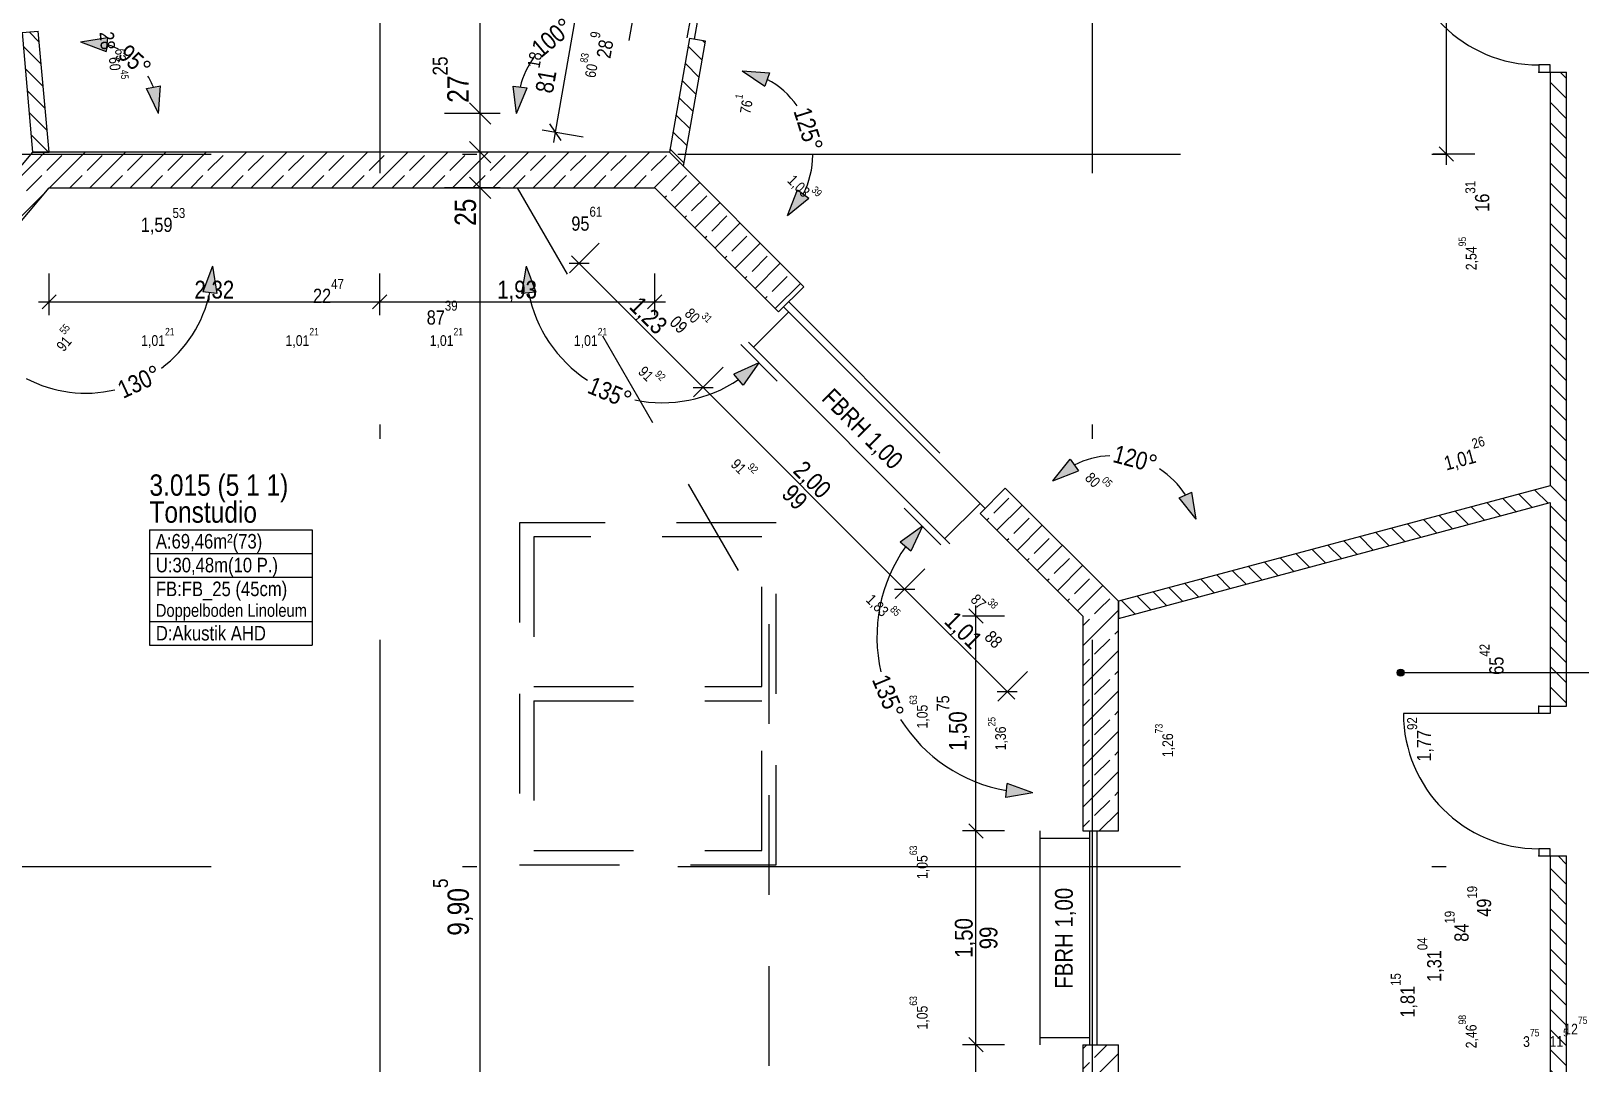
# Model space of a CAD drawing. Extents: x 0.1 to 69.2, y -3.1 to 71.7.
# Drawn here: x 42.36 to 53.24, y 42.64 to 49.89 of the extents above; entities that cross this region are included whole.
import ezdxf

# ---------------------------------------------------------------- set-up
doc = ezdxf.new("R2010")
doc.units = 0
doc.header["$MEASUREMENT"] = 0
for name, pattern in [('Strichlinie oben', [0.0012, 0.0007, -0.0005]), ('Strichlinie_ kurz', [0.0023, 0.0015, -0.0008]), ('Strichpunktlinie', [0.006703, 0.003528, -0.001764, 0, -0.001411])]:
    doc.linetypes.add(name, pattern=pattern)
for name, color, linetype in [('A11 Achsen.A', 7, 'Continuous'), ('A27 Unterzug.TK', 7, 'Continuous'), ('A33 Beton Ansicht.TK', 7, 'Continuous'), ('A33 Beton Schnitt.TK', 7, 'Continuous'), ('A33 Beton uns oben.TK', 7, 'Continuous'), ('A35 Mauer Schnitt.TK', 7, 'Continuous'), ('A48 Fenster.TU', 7, 'Continuous'), ('A71 Bem100.TX', 7, 'Continuous'), ('A74 Raumstempel.TX', 7, 'Continuous')]:
    doc.layers.add(name, color=color, linetype=linetype)
doc.styles.add('ERSTELLTER_STIL_1', font='ARIALN.TTF')
pattern_1 = [(135, (-18.97232, -5.88776), (0.07071068, 0.07071068), [])]
pattern_2 = [(45, (-18.97232, -5.88776), (-0.14142136, 0.14142136), []), (45, (-19.04303, -5.81705), (-0.14142136, 0.14142136), [0.15, -0.05])]

msp = doc.modelspace()

# ---------------------------------------------------------------- hatches: boundary and pattern name
at = {"layer": 'A33 Beton Schnitt.TK', "linetype": 'Continuous', "ltscale": 1000}
h = msp.add_hatch(dxfattribs=at)
h.set_pattern_fill('BETON__STAHLBETON_0003', color=256, scale=100, style=0, pattern_type=2)
h.set_pattern_definition(pattern_2)
h.paths.add_polyline_path([(40.044, 45.875), (42.492, 48.792), (42.375, 49.042), (39.794, 45.966)], flags=0)
h = msp.add_hatch(dxfattribs=at)
h.set_pattern_fill('BETON__STAHLBETON_0003', color=256, scale=100, style=0, pattern_type=2)
h.set_pattern_definition(pattern_2)
h.paths.add_polyline_path([(42.492, 48.792), (46.742, 48.792), (46.845, 49.042), (42.375, 49.042)], flags=0)
h = msp.add_hatch(dxfattribs=at)
h.set_pattern_fill('BETON__STAHLBETON_0003', color=256, scale=100, style=0, pattern_type=2)
h.set_pattern_definition(pattern_2)
h.paths.add_polyline_path([(47.612, 47.922), (47.789, 48.098), (46.845, 49.042), (46.742, 48.792)], flags=0)
h = msp.add_hatch(dxfattribs=at)
h.set_pattern_fill('BETON__STAHLBETON_0003', color=256, scale=100, style=0, pattern_type=2)
h.set_pattern_definition(pattern_2)
h.paths.add_polyline_path([(49.747, 45.787), (49.997, 45.891), (49.203, 46.684), (49.026, 46.507)], flags=0)
h = msp.add_hatch(dxfattribs=at)
h.set_pattern_fill('BETON__STAHLBETON_0003', color=256, scale=100, style=0, pattern_type=2)
h.set_pattern_definition(pattern_2)
h.paths.add_polyline_path([(49.747, 44.279), (49.997, 44.279), (49.997, 45.891), (49.747, 45.787)], flags=0)
h = msp.add_hatch(dxfattribs=at)
h.set_pattern_fill('BETON__STAHLBETON_0003', color=256, scale=100, style=0, pattern_type=2)
h.set_pattern_definition(pattern_2)
h.paths.add_polyline_path([(49.747, 41.272), (49.997, 41.168), (49.997, 42.779), (49.747, 42.779)], flags=0)
at = {"layer": 'A35 Mauer Schnitt.TK', "linetype": 'Continuous', "ltscale": 1000}
h = msp.add_hatch(dxfattribs=at)
h.set_pattern_fill('MW_HLZ_0003', color=256, scale=100, style=0, pattern_type=2)
h.set_pattern_definition(pattern_1)
h.paths.add_polyline_path([(42.416, 49.892), (42.302, 49.882), (42.375, 49.042), (42.491, 49.042)], flags=0)
h = msp.add_hatch(dxfattribs=at)
h.set_pattern_fill('MW_HLZ_0003', color=256, scale=100, style=0, pattern_type=2)
h.set_pattern_definition(pattern_1)
h.paths.add_polyline_path([(47.099, 49.822), (46.986, 49.841), (46.845, 49.042), (46.944, 48.943)], flags=0)
h = msp.add_hatch(dxfattribs=at)
h.set_pattern_fill('MW_HLZ_0003', color=256, scale=100, style=0, pattern_type=2)
h.set_pattern_definition(pattern_1)
h.paths.add_polyline_path([(53.027, 45.154), (53.142, 45.154), (53.142, 49.604), (53.027, 49.604)], flags=0)
h = msp.add_hatch(dxfattribs=at)
h.set_pattern_fill('MW_HLZ_0003', color=256, scale=100, style=0, pattern_type=2)
h.set_pattern_definition(pattern_1)
h.paths.add_polyline_path([(49.997, 45.771), (53.027, 46.583), (53.027, 46.702), (49.997, 45.891)], flags=0)
h = msp.add_hatch(dxfattribs=at)
h.set_pattern_fill('MW_HLZ_0003', color=256, scale=100, style=0, pattern_type=2)
h.set_pattern_definition(pattern_1)
h.paths.add_polyline_path([(53.027, 39.654), (53.142, 39.654), (53.142, 44.104), (53.027, 44.104)], flags=0)
at = {"layer": 'A71 Bem100.TX', "linetype": 'Continuous'}
for points in [[(42.711, 49.817), (42.892, 49.748), (42.902, 49.848)], [(47.355, 49.614), (47.515, 49.506), (47.547, 49.6)], [(43.259, 49.314), (43.274, 49.507), (43.176, 49.489)], [(45.772, 49.314), (45.847, 49.493), (45.748, 49.506)], [(47.675, 48.597), (47.825, 48.719), (47.744, 48.778)], [(43.639, 48.242), (43.57, 48.062), (43.669, 48.051)], [(45.839, 48.242), (45.807, 48.051), (45.907, 48.061)], [(47.474, 47.565), (47.298, 47.485), (47.362, 47.407)], [(49.536, 46.736), (49.716, 46.806), (49.657, 46.887)], [(50.543, 46.467), (50.513, 46.657), (50.422, 46.617)], [(48.622, 46.417), (48.464, 46.306), (48.54, 46.242)], [(49.397, 44.547), (49.215, 44.612), (49.206, 44.513)]]:
    msp.add_hatch(color=256, dxfattribs=at).paths.add_polyline_path(points, flags=0)
at = {"layer": 'A74 Raumstempel.TX', "linetype": 'Continuous'}
msp.add_hatch(color=256, dxfattribs=at).paths.add_polyline_path([(52.003, 45.39), (52.001, 45.4), (51.996, 45.408), (51.988, 45.413), (51.978, 45.415), (51.968, 45.413), (51.96, 45.408), (51.955, 45.4), (51.953, 45.39), (51.955, 45.381), (51.96, 45.373), (51.968, 45.367), (51.978, 45.365), (51.988, 45.367), (51.996, 45.373), (52.001, 45.381)], flags=0)

# ---------------------------------------------------------------- linework, layer by layer
at = {"layer": 'A11 Achsen.A', "linetype": 'Strichpunktlinie', "ltscale": 1000}
for p, q in [((44.812, 66.029), (44.812, -2.341)), ((49.812, 66.029), (49.812, -2.341)), ((19.692, 49.029), (61.182, 49.029)), ((19.692, 44.029), (61.182, 44.029))]:
    msp.add_line(p, q, dxfattribs=at)
at = {"layer": 'A27 Unterzug.TK', "linetype": 'Continuous', "ltscale": 1000}
for p, q in [((53.027, 49.604), (53.142, 49.604)), ((53.027, 45.154), (53.142, 45.154)), ((53.027, 44.104), (53.142, 44.104))]:
    msp.add_line(p, q, dxfattribs=at)
at = {"layer": 'A33 Beton Ansicht.TK', "linetype": 'Strichlinie oben', "ltscale": 1000}
for p, q in [((45.794, 46.442), (45.794, 44.042)), ((47.594, 46.442), (45.794, 46.442)), ((47.594, 44.042), (47.594, 46.442)), ((47.494, 46.342), (45.894, 46.342)), ((45.894, 46.342), (45.894, 45.292)), ((47.494, 45.292), (47.494, 46.342)), ((45.894, 45.292), (47.494, 45.292)), ((45.894, 45.192), (47.494, 45.192)), ((45.894, 45.192), (45.894, 44.142)), ((47.494, 44.142), (47.494, 45.192)), ((45.894, 44.142), (47.494, 44.142)), ((45.794, 44.042), (47.594, 44.042))]:
    msp.add_line(p, q, dxfattribs=at)
at = {"layer": 'A33 Beton Schnitt.TK', "linetype": 'Continuous', "ltscale": 1000}
for p, q in [((47.612, 47.922), (47.789, 48.098)), ((49.026, 46.507), (49.203, 46.684)), ((49.747, 44.279), (49.997, 44.279)), ((49.747, 42.779), (49.997, 42.779))]:
    msp.add_line(p, q, dxfattribs=at)
at = {"layer": 'A33 Beton Schnitt.TK', "linetype": 'Continuous', "ltscale": 1000, "flags": 128}
for points in [[(42.375, 49.042), (39.794, 45.966)], [(46.845, 49.042), (42.375, 49.042)], [(47.789, 48.098), (46.845, 49.042)], [(40.044, 45.875), (42.492, 48.792)], [(42.492, 48.792), (46.742, 48.792)], [(46.742, 48.792), (47.612, 47.922)], [(49.997, 45.891), (49.203, 46.684)], [(49.026, 46.507), (49.747, 45.787)], [(49.997, 44.279), (49.997, 45.891)], [(49.747, 45.787), (49.747, 44.279)], [(49.747, 42.779), (49.747, 41.272)], [(49.997, 41.168), (49.997, 42.779)]]:
    msp.add_lwpolyline(points, dxfattribs=at)
at = {"layer": 'A33 Beton uns oben.TK', "linetype": 'Strichlinie oben', "ltscale": 1000}
for p, q in [((45.777, 48.792), (47.544, 45.731)), ((47.544, 45.731), (47.544, 41.339))]:
    msp.add_line(p, q, dxfattribs=at)
at = {"layer": 'A35 Mauer Schnitt.TK', "linetype": 'Continuous', "ltscale": 1000}
for p, q in [((42.302, 49.882), (42.416, 49.892)), ((47.099, 49.822), (46.986, 49.841)), ((53.027, 49.654), (52.947, 49.654)), ((52.947, 49.654), (52.947, 49.604)), ((53.027, 49.604), (53.027, 49.654)), ((52.947, 49.604), (53.027, 49.604)), ((52.947, 45.104), (52.947, 45.154)), ((52.947, 45.154), (53.027, 45.154)), ((53.027, 45.154), (53.027, 45.104)), ((52.947, 45.104), (51.997, 45.104)), ((53.027, 45.104), (52.947, 45.104)), ((53.027, 44.154), (52.947, 44.154)), ((52.947, 44.154), (52.947, 44.104)), ((52.947, 44.104), (53.027, 44.104)), ((53.027, 44.104), (53.027, 44.154))]:
    msp.add_line(p, q, dxfattribs=at)
at = {"layer": 'A35 Mauer Schnitt.TK', "linetype": 'Continuous', "ltscale": 1000, "flags": 128}
for points in [[(42.302, 49.882), (42.375, 49.042)], [(42.491, 49.042), (42.416, 49.892)], [(46.986, 49.841), (46.845, 49.042)], [(46.944, 48.943), (47.099, 49.822)], [(53.027, 49.604), (53.027, 46.702)], [(53.142, 45.154), (53.142, 49.604)], [(42.375, 49.042), (42.491, 49.042)], [(46.845, 49.042), (46.944, 48.943)], [(53.027, 46.702), (49.997, 45.891)], [(49.997, 45.771), (53.027, 46.583)], [(53.027, 46.583), (53.027, 45.154)], [(49.997, 45.891), (49.997, 45.771)], [(53.027, 44.104), (53.027, 40.751)], [(53.142, 39.654), (53.142, 44.104)]]:
    msp.add_lwpolyline(points, dxfattribs=at)
at = {"layer": 'A35 Mauer Schnitt.TK', "linetype": 'Continuous', "ltscale": 1000}
for centre in [(52.947, 50.604), (52.947, 45.104)]:
    msp.add_arc(centre, 0.95, 180, 270, dxfattribs=at)
for p in [(52.947, 49.604), (53.027, 49.604), (53.027, 49.604), (52.947, 45.154), (53.027, 45.154), (53.027, 45.154), (52.947, 44.104), (53.027, 44.104), (53.027, 44.104)]:
    msp.add_point(p, dxfattribs=at)
at = {"layer": 'A48 Fenster.TU', "linetype": 'Continuous', "ltscale": 1000}
for p, q in [((46.971, 49.844), (47.232, 51.321)), ((47.435, 47.674), (47.683, 47.922)), ((47.647, 47.957), (49.062, 46.543)), ((47.4, 47.709), (48.814, 46.295)), ((48.779, 46.331), (49.026, 46.578)), ((49.447, 42.779), (49.447, 44.279)), ((49.797, 42.779), (49.797, 44.279)), ((49.447, 44.229), (49.797, 44.229)), ((49.447, 42.829), (49.797, 42.829))]:
    msp.add_line(p, q, dxfattribs=at)
at = {"layer": 'A48 Fenster.TU', "linetype": 'Strichlinie_ kurz', "ltscale": 1000}
for p, q in [((47.021, 49.835), (47.281, 51.313)), ((47.683, 47.992), (49.097, 46.578)), ((49.847, 42.779), (49.847, 44.279))]:
    msp.add_line(p, q, dxfattribs=at)
at = {"layer": 'A71 Bem100.TX', "linetype": 'Continuous', "ltscale": 1000}
for p, q in [((52.299, 49.029), (52.299, 52.402)), ((45.517, 49.314), (45.517, 51.987)), ((46.562, 49.825), (46.625, 50.182)), ((46.185, 49.983), (46.044, 49.183)), ((42.711, 49.817), (42.902, 49.848)), ((42.902, 49.848), (42.892, 49.748)), ((42.711, 49.817), (42.892, 49.748)), ((47.355, 49.614), (47.547, 49.6)), ((47.355, 49.614), (47.515, 49.506)), ((43.176, 49.489), (43.274, 49.507)), ((43.259, 49.314), (43.274, 49.507)), ((45.772, 49.314), (45.748, 49.506)), ((45.748, 49.506), (45.847, 49.493)), ((47.547, 49.6), (47.515, 49.506)), ((43.259, 49.314), (43.176, 49.489)), ((45.772, 49.314), (45.847, 49.493)), ((45.657, 49.314), (45.267, 49.314)), ((45.442, 49.389), (45.592, 49.239)), ((45.517, 49.042), (45.517, 49.314)), ((45.952, 49.2), (46.241, 49.149)), ((46.003, 49.241), (46.084, 49.125)), ((46.044, 49.183), (46.031, 49.109)), ((45.442, 49.117), (45.592, 48.967)), ((52.249, 49.079), (52.349, 48.979)), ((45.657, 49.042), (45.267, 49.042)), ((45.517, 48.792), (45.517, 49.042)), ((52.499, 49.029), (52.205, 49.029)), ((52.299, 48.954), (52.299, 49.029)), ((45.442, 48.867), (45.592, 48.717)), ((45.657, 48.792), (45.267, 48.792)), ((45.517, 38.887), (45.517, 48.792)), ((47.675, 48.597), (47.744, 48.778)), ((47.744, 48.778), (47.825, 48.719)), ((47.675, 48.597), (47.825, 48.719)), ((46.353, 48.403), (46.145, 48.195)), ((46.211, 48.262), (46.158, 48.315)), ((43.639, 48.242), (43.57, 48.062)), ((43.639, 48.242), (43.669, 48.051)), ((45.839, 48.242), (45.807, 48.051)), ((45.839, 48.242), (45.907, 48.061)), ((46.282, 48.262), (46.141, 48.262)), ((47.082, 47.391), (46.211, 48.262)), ((42.492, 47.898), (42.492, 48.192)), ((44.812, 47.898), (44.812, 48.192)), ((46.742, 47.898), (46.742, 48.192)), ((42.417, 47.992), (42.492, 47.992)), ((42.542, 48.042), (42.442, 47.942)), ((42.492, 47.992), (44.812, 47.992)), ((43.669, 48.051), (43.57, 48.062)), ((44.862, 48.042), (44.762, 47.942)), ((44.812, 47.992), (46.742, 47.992)), ((45.907, 48.061), (45.807, 48.051)), ((46.692, 47.942), (46.792, 48.042)), ((46.742, 47.992), (46.817, 47.992)), ((47.602, 47.436), (47.346, 47.693)), ((47.474, 47.565), (47.298, 47.485)), ((47.474, 47.565), (47.362, 47.407)), ((47.223, 47.533), (47.015, 47.325)), ((47.362, 47.407), (47.298, 47.485)), ((47.011, 47.391), (47.152, 47.391)), ((48.496, 45.977), (47.082, 47.391)), ((49.536, 46.736), (49.657, 46.887)), ((49.536, 46.736), (49.716, 46.806)), ((49.657, 46.887), (49.716, 46.806)), ((50.422, 46.617), (50.513, 46.657)), ((50.543, 46.467), (50.422, 46.617)), ((50.543, 46.467), (50.513, 46.657)), ((48.75, 46.288), (48.494, 46.545)), ((48.622, 46.417), (48.464, 46.306)), ((48.622, 46.417), (48.54, 46.242)), ((48.54, 46.242), (48.464, 46.306)), ((48.637, 46.118), (48.43, 45.911)), ((48.425, 45.977), (48.567, 45.977)), ((49.216, 45.257), (48.496, 45.977)), ((49.047, 45.737), (48.947, 45.837)), ((48.997, 45.787), (48.997, 45.862)), ((49.197, 45.787), (48.903, 45.787)), ((48.997, 44.279), (48.997, 45.787)), ((49.358, 45.398), (49.15, 45.19)), ((49.146, 45.257), (49.287, 45.257)), ((49.269, 45.204), (49.216, 45.257)), ((49.206, 44.513), (49.215, 44.612)), ((49.397, 44.547), (49.215, 44.612)), ((49.397, 44.547), (49.206, 44.513)), ((49.197, 44.279), (48.903, 44.279)), ((48.947, 44.329), (49.047, 44.229)), ((48.997, 42.779), (48.997, 44.279)), ((49.197, 42.779), (48.903, 42.779)), ((48.947, 42.829), (49.047, 42.729)), ((48.997, 41.272), (48.997, 42.779))]:
    msp.add_line(p, q, dxfattribs=at)
for centre, radius, start, end in [((42.755, 49.314), 0.504, 63.6606, 73.666), ((46.472, 49.314), 0.7, 144.9358, 164.6705), ((42.755, 49.314), 0.504, 21.334, 31.3394), ((47.25, 49.022), 0.601, 34.9705, 62.1248), ((47.25, 49.022), 0.601, 332.8752, 0.0295), ((42.748, 48.242), 0.891, 306.6777, 347.9752), ((46.797, 48.242), 0.958, 191.1782, 236.6521), ((42.748, 48.242), 0.891, 242.0248, 283.3223), ((46.797, 48.242), 0.958, 258.3479, 303.8218), ((49.962, 46.311), 0.602, 92.4304, 117.1648), ((49.962, 46.311), 0.602, 32.8352, 57.5696), ((49.397, 45.642), 1.095, 144.772, 193.0267), ((49.397, 45.642), 1.095, 211.9733, 260.228)]:
    msp.add_arc(centre, radius, start, end, dxfattribs=at)
at = {"layer": 'A74 Raumstempel.TX', "linetype": 'Continuous', "ltscale": 1000}
for p, q in [((43.196, 46.393), (44.337, 46.393)), ((43.196, 46.393), (43.196, 45.583)), ((44.337, 46.393), (44.337, 45.583)), ((43.196, 46.226), (44.337, 46.226)), ((43.196, 46.059), (44.337, 46.059)), ((43.196, 45.75), (44.337, 45.75)), ((43.196, 45.583), (44.337, 45.583)), ((52.003, 45.39), (60.93, 45.39))]:
    msp.add_line(p, q, dxfattribs=at)
msp.add_circle((51.978, 45.39), 0.025, dxfattribs=at)

# ---------------------------------------------------------------- texts
at = {"linetype": 'Continuous', "attachment_point": 7, "style": 'ERSTELLTER_STIL_1'}
for s, insert, char_height, rotation in [('{28\\A1{\\H0.7x;\\S63^  ;}}', (42.844, 49.884), 0.1, 275), ('{28\\A1{\\H0.7x;\\S9^  ;}}', (46.432, 49.695), 0.1, 80), ('{81\\A1{\\H0.7x;\\S18^  ;}}', (46.028, 49.449), 0.125, 80), ('{60\\A1{\\H0.7x;\\S83^  ;}}', (46.326, 49.56), 0.075, 80), ('{60\\A1{\\H0.7x;\\S45^  ;}}', (42.91, 49.707), 0.075, 275), ('{27\\A1{\\H0.7x;\\S25^  ;}}', (45.436, 49.389), 0.15, 90), ('{76\\A1{\\H0.7x;\\S1^  ;}}', (47.414, 49.306), 0.075, 80), ('{1,03\\A1{\\H0.7x;\\S39^  ;}}', (47.658, 48.828), 0.075, 315), ('{16\\A1{\\H0.7x;\\S31^  ;}}', (52.601, 48.624), 0.1, 90), ('{2,54\\A1{\\H0.7x;\\S95^  ;}}', (52.524, 48.214), 0.075, 90), ('{1,23\\A1{\\H0.7x;\\S09^  ;}}', (46.54, 47.935), 0.125, 315), ('{80\\A1{\\H0.7x;\\S31^  ;}}', (46.946, 47.902), 0.075, 315), ('{91\\A1{\\H0.7x;\\S55^  ;}}', (42.595, 47.637), 0.075, 50), ('{91\\A1{\\H0.7x;\\S92^  ;}}', (46.62, 47.494), 0.075, 315), ('{1,01\\A1{\\H0.7x;\\S26^  ;}}', (52.303, 46.79), 0.1, 15), ('{91\\A1{\\H0.7x;\\S92^  ;}}', (47.27, 46.844), 0.075, 315), ('{80\\A1{\\H0.7x;\\S05^  ;}}', (49.756, 46.749), 0.075, 315), ('{1,83\\A1{\\H0.7x;\\S85^  ;}}', (48.21, 45.885), 0.075, 315), ('{87\\A1{\\H0.7x;\\S38^  ;}}', (48.953, 45.895), 0.075, 315), ('{1,01\\A1{\\H0.7x;\\S88^  ;}}', (48.75, 45.726), 0.125, 315), ('{65\\A1{\\H0.7x;\\S42^  ;}}', (52.701, 45.375), 0.1, 90), ('{1,05\\A1{\\H0.7x;\\S63^  ;}}', (48.671, 44.998), 0.075, 90), ('{1,50\\A1{\\H0.7x;\\S75^  ;}}', (48.955, 44.84), 0.125, 90), ('{1,36\\A1{\\H0.7x;\\S25^  ;}}', (49.221, 44.845), 0.075, 90), ('{1,77\\A1{\\H0.7x;\\S92^  ;}}', (52.21, 44.765), 0.1, 90), ('{1,26\\A1{\\H0.7x;\\S73^  ;}}', (50.394, 44.797), 0.075, 90), ('{1,05\\A1{\\H0.7x;\\S63^  ;}}', (48.671, 43.942), 0.075, 90), ('{9,90\\A1{\\H0.7x;\\S5^  ;}}', (45.466, 43.544), 0.15, 90), ('{49\\A1{\\H0.7x;\\S19^  ;}}', (52.614, 43.677), 0.1, 90), ('{84\\A1{\\H0.7x;\\S19^  ;}}', (52.456, 43.502), 0.1, 90), ('{1,31\\A1{\\H0.7x;\\S04^  ;}}', (52.282, 43.22), 0.1, 90), ('{1,81\\A1{\\H0.7x;\\S15^  ;}}', (52.095, 42.969), 0.1, 90), ('{1,05\\A1{\\H0.7x;\\S63^  ;}}', (48.671, 42.886), 0.075, 90), ('{2,46\\A1{\\H0.7x;\\S98^  ;}}', (52.524, 42.754), 0.075, 90)]:
    msp.add_mtext(s, dxfattribs=dict(at, insert=insert, char_height=char_height, rotation=rotation))
for s, insert, char_height in [('{1,59\\A1{\\H0.7x;\\S53^  ;}}', (43.135, 48.464), 0.1), ('{95\\A1{\\H0.7x;\\S61^  ;}}', (46.157, 48.49), 0.1), ('{22\\A1{\\H0.7x;\\S47^  ;}}', (44.344, 47.984), 0.1), ('{87\\A1{\\H0.7x;\\S39^  ;}}', (45.142, 47.831), 0.1), ('{1,01\\A1{\\H0.7x;\\S21^  ;}}', (43.138, 47.669), 0.075), ('{1,01\\A1{\\H0.7x;\\S21^  ;}}', (44.151, 47.669), 0.075), ('{1,01\\A1{\\H0.7x;\\S21^  ;}}', (45.163, 47.669), 0.075), ('{1,01\\A1{\\H0.7x;\\S21^  ;}}', (46.175, 47.669), 0.075), ('{12\\A1{\\H0.7x;\\S75^  ;}}', (53.126, 42.851), 0.075), ('{3\\A1{\\H0.7x;\\S75^  ;}}', (52.837, 42.763), 0.075), ('{11\\A1{\\H0.7x;\\S5^  ;}}', (53.023, 42.765), 0.075)]:
    msp.add_mtext(s, dxfattribs=dict(at, insert=insert, char_height=char_height))
at = {"layer": 'A33 Beton Schnitt.TK', "linetype": 'Continuous', "char_height": 0.125, "attachment_point": 7, "style": 'ERSTELLTER_STIL_1'}
for insert, rotation in [((47.891, 47.291), 315), ((49.7, 43.172), 90)]:
    msp.add_mtext('{FBRH 1,00}', dxfattribs=dict(at, insert=insert, rotation=rotation))
at = {"layer": 'A71 Bem100.TX', "linetype": 'Continuous', "attachment_point": 7, "style": 'ERSTELLTER_STIL_1'}
for s, insert, char_height, rotation in [('{100°}', (45.946, 49.699), 0.125, 40), ('{95°}', (42.966, 49.715), 0.125, 317.5), ('{125°}', (47.713, 49.331), 0.125, 287.5), ('{25}', (45.49, 48.525), 0.15, 90), ('{130°}', (43.012, 47.309), 0.125, 25), ('{135°}', (46.261, 47.355), 0.125, 337.5), ('{120°}', (49.95, 46.868), 0.125, 345), ('{2,00}', (47.69, 46.783), 0.125, 315), ('{99}', (47.624, 46.633), 0.125, 315), ('{135°}', (48.263, 45.341), 0.125, 292.5), ('{1,50}', (48.997, 43.389), 0.125, 90), ('{99}', (49.149, 43.449), 0.125, 90)]:
    msp.add_mtext(s, dxfattribs=dict(at, insert=insert, char_height=char_height, rotation=rotation))
at = {"layer": 'A71 Bem100.TX', "linetype": 'Continuous', "char_height": 0.125, "attachment_point": 7, "style": 'ERSTELLTER_STIL_1'}
for s, insert in [('{2,32}', (43.512, 47.992)), ('{1,93}', (45.637, 47.992))]:
    msp.add_mtext(s, dxfattribs=dict(at, insert=insert))
at = {"layer": 'A74 Raumstempel.TX', "linetype": 'Continuous', "style": 'ERSTELLTER_STIL_1'}
for s, insert, char_height, attachment_point in [('{3.015 (5 1 1) }', (43.196, 46.586), 0.15, 7), ('{Tonstudio}', (43.196, 46.44), 0.15, 7), ('{A:69,46m²(73)}', (43.241, 46.363), 0.102, 1), ('{U:30,48m(10 P.)}', (43.241, 46.196), 0.102, 1), ('{FB:FB_25 (45cm)}', (43.241, 46.029), 0.102, 1), ('{Doppelboden Linoleum}', (43.241, 45.872), 0.09, 1), ('{D:Akustik AHD}', (43.241, 45.718), 0.102, 1)]:
    msp.add_mtext(s, dxfattribs=dict(at, insert=insert, char_height=char_height, attachment_point=attachment_point))

doc.saveas('drawing.dxf')
